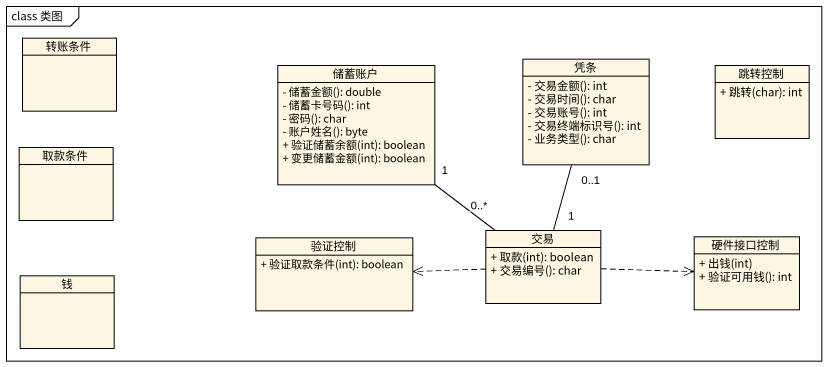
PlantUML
@startuml
mainframe class 类图
hide circle
hide empty members
skinparam classAttributeIconSize 0
class 转账条件
class 储蓄账户 {
  - 储蓄金额(): double
  - 储蓄卡号码(): int
  - 密码(): char
  - 账户姓名(): byte
  + 验证储蓄余额(int): boolean
  + 变更储蓄金额(int): boolean
}
class 凭条 {
  - 交易金额(): int
  - 交易时间(): char
  - 交易账号(): int
  - 交易终端标识号(): int
  - 业务类型(): char
}
class 跳转控制 {
  + 跳转(char): int
}
class 取款条件
class 验证控制 {
  + 验证取款条件(int): boolean
}
class 交易 {
  + 取款(int): boolean
  + 交易编号(): char
}
class 硬件接口控制 {
  + 出钱(int)
  + 验证可用钱(): int
}
class 钱
交易 "0..*" -up- "1" 储蓄账户
交易 "1" -up- "0..1" 凭条
交易 .left.> 验证控制
交易 .right.> 硬件接口控制
@enduml
